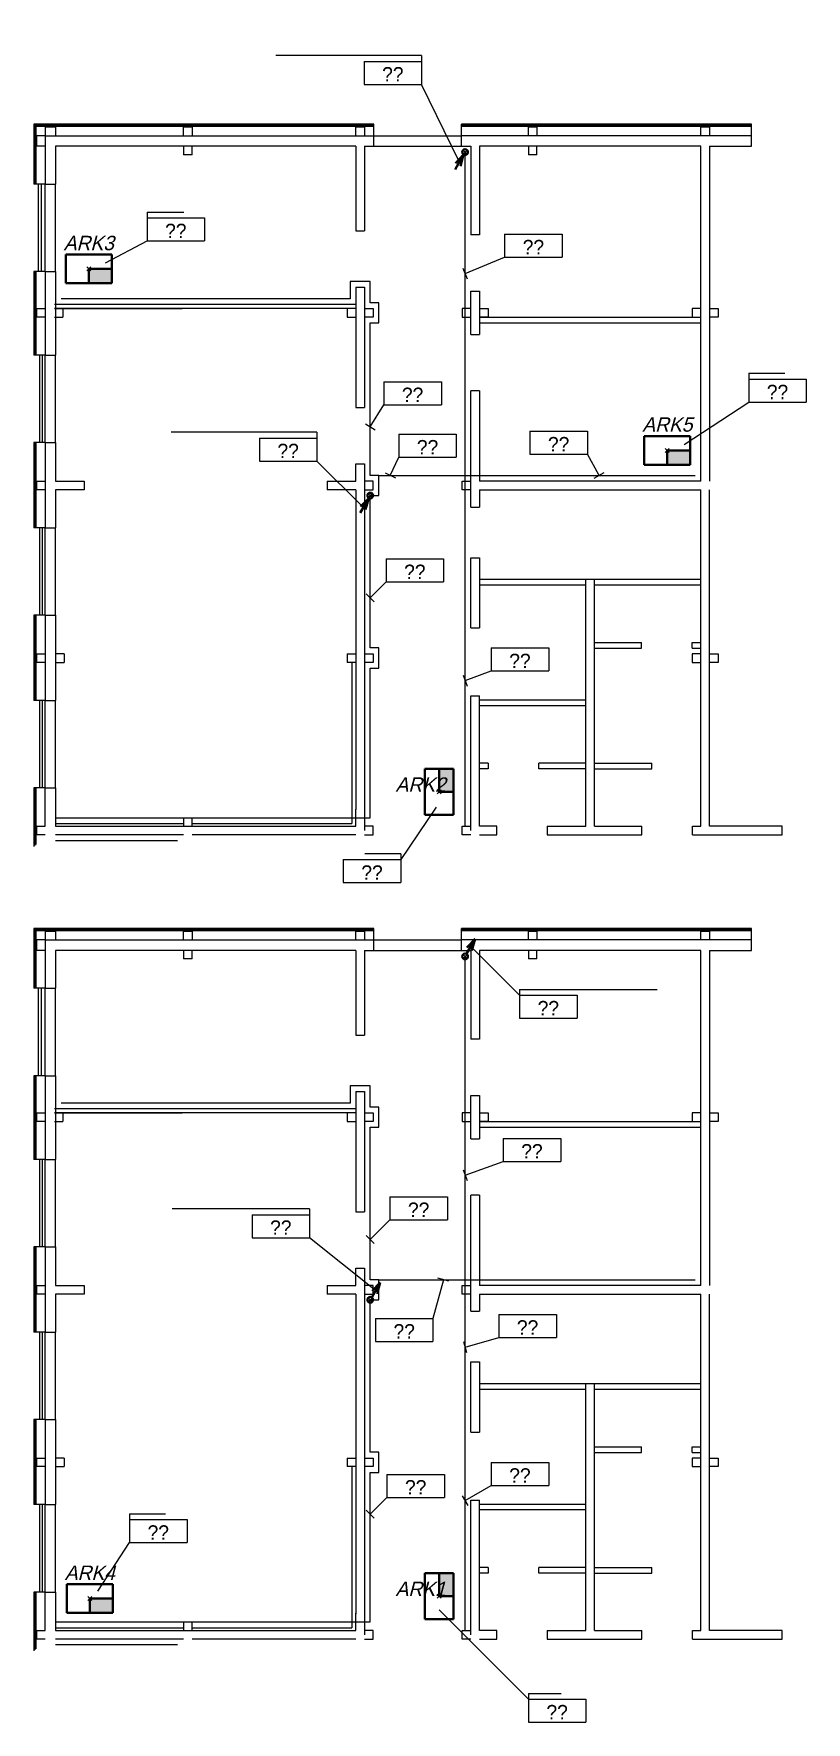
# Model space of a CAD drawing. Extents: x 198 to 332, y -115 to 178.
import ezdxf
from ezdxf.enums import TextEntityAlignment as Align

# ---------------------------------------------------------------- set-up
doc = ezdxf.new("R2010")
doc.units = 0
doc.layers.add('EL_DEVICE', color=1, linetype='Continuous', lineweight=40)
for name, color, linetype in [('EL_DEVICE_NAME', 7, 'Continuous'), ('PLAN', 2, 'Continuous'), ('SYS_PIN', 7, 'Continuous')]:
    doc.layers.add(name, color=color, linetype=linetype)
doc.styles.add('R2_5', font='gewind.shx', dxfattribs={"width": 0.7, "oblique": 12, "height": 2.5})

# ---------------------------------------------------------------- blocks, each defined once
blk = doc.blocks.new('PS_ARK_DEVICE')
at = {"layer": 'EL_DEVICE'}
for p, q in [((-4, 2.5), (4, 2.5)), ((-4, -2.5), (-4, 2.5)), ((0, 0), (0, -2.5)), ((0, 0), (4, 0)), ((4, 2.5), (4, -2.5)), ((4, -2.5), (-4, -2.5))]:
    blk.add_line(p, q, dxfattribs=at)
blk.add_lwpolyline([(0, -1.25, 2.5, 2.5, 0), (4, -1.25, 0, 0, 0)], format="xyseb", dxfattribs=at)
blk = doc.blocks.new('CONNECTOR_SQUARE')
at = {"layer": 'SYS_PIN'}
for p, q in [((-0.35, 0.35), (0.35, -0.35)), ((0.35, 0.35), (-0.35, -0.35))]:
    blk.add_line(p, q, dxfattribs=at)
blk = doc.blocks.new('EL_CABLE_FROMDOWN')
at = {"layer": 'EL_DEVICE'}
for q in [(-1.75, -3.03), (-1.68, -1.92), (-0.82, -2.42)]:
    blk.add_line((-0.25, -0.43), q, dxfattribs=at)
blk.add_circle((0, 0), 0.5, dxfattribs=at)
blk = doc.blocks.new('CONNECTOR_POINT')
at = {"layer": 'SYS_PIN'}
for p, q in [((-0.35, 0.35), (0.35, -0.35)), ((0.35, 0.35), (-0.35, -0.35))]:
    blk.add_line(p, q, dxfattribs=at)
blk = doc.blocks.new('EL_CABLE_UP')
at = {"layer": 'EL_DEVICE'}
for p, q in [((0.25, 0.43), (1.75, 3.03)), ((1.75, 3.03), (0.32, 1.55)), ((1.75, 3.03), (1.18, 1.05))]:
    blk.add_line(p, q, dxfattribs=at)
blk.add_circle((0, 0), 0.5, dxfattribs=at)

msp = doc.modelspace()

# ---------------------------------------------------------------- linework, layer by layer
for p, q in [((265.17, 174.6), (239.79, 174.6)), ((255.17, 173.6), (265.17, 173.6)), ((255.17, 173.6), (255.17, 169.6)), ((265.17, 174.6), (265.17, 173.6)), ((265.17, 173.6), (265.17, 169.6)), ((255.17, 169.6), (265.17, 169.6)), ((271.74, 156.09), (265.17, 169.6)), ((271.74, 156.09), (271.74, 156.09)), ((272.74, 40.62), (272.74, 157.82)), ((272.74, 40.62), (272.74, 157.82)), ((217.42, 147.37), (217.42, 146.37)), ((217.42, 147.37), (223.84, 147.37)), ((217.42, 146.37), (227.42, 146.37)), ((217.42, 146.37), (217.42, 142.37)), ((227.42, 146.37), (227.42, 142.37)), ((210.16, 138.6), (217.42, 142.37)), ((217.42, 142.37), (227.42, 142.37)), ((279.62, 143.56), (289.62, 143.56)), ((279.62, 143.56), (279.62, 139.56)), ((289.62, 143.56), (289.62, 139.56)), ((210.16, 138.6), (210.16, 138.6)), ((272.74, 136.7), (279.62, 139.56)), ((279.62, 139.56), (289.62, 139.56)), ((256.24, 135.32), (252.74, 135.32)), ((252.74, 135.32), (252.74, 132.32)), ((256.24, 131.62), (256.24, 135.32)), ((272.35, 137.62), (273.12, 135.77)), ((252.74, 132.32), (202.49, 132.32)), ((257.74, 131.62), (256.24, 131.62)), ((257.74, 128.12), (257.74, 131.62)), ((256.24, 101.62), (256.24, 128.12)), ((256.24, 128.12), (257.74, 128.12)), ((258.61, 117.88), (268.61, 117.88)), ((258.61, 117.88), (258.61, 113.88)), ((268.61, 117.88), (268.61, 113.88)), ((322.08, 119.37), (322.08, 118.37)), ((322.08, 119.37), (328.35, 119.37)), ((322.08, 118.37), (332.08, 118.37)), ((322.08, 118.37), (322.08, 114.37)), ((332.08, 118.37), (332.08, 114.37)), ((256.24, 110.07), (258.61, 113.88)), ((258.61, 113.88), (268.61, 113.88)), ((310.87, 106.99), (322.08, 114.37)), ((322.08, 114.37), (332.08, 114.37)), ((246.96, 109.12), (221.59, 109.12)), ((246.96, 109.12), (246.96, 108.12)), ((255.39, 110.6), (257.09, 109.54)), ((261.21, 108.77), (271.21, 108.77)), ((261.21, 108.77), (261.21, 104.77)), ((271.21, 108.77), (271.21, 104.77)), ((284.01, 109.3), (294.01, 109.3)), ((284.01, 109.3), (284.01, 105.3)), ((294.01, 109.3), (294.01, 105.3)), ((236.96, 108.12), (246.96, 108.12)), ((236.96, 108.12), (236.96, 104.12)), ((246.96, 108.12), (246.96, 104.12)), ((310.87, 106.99), (310.87, 106.99)), ((236.96, 104.12), (246.96, 104.12)), ((255.04, 96.05), (246.96, 104.12)), ((259.73, 101.62), (261.21, 104.77)), ((261.21, 104.77), (271.21, 104.77)), ((284.01, 105.3), (294.01, 105.3)), ((296.06, 101.62), (294.01, 105.3)), ((257.74, 101.62), (256.24, 101.62)), ((257.74, 98.12), (257.74, 101.62)), ((257.74, 101.62), (312.74, 101.62)), ((258.82, 102.05), (260.63, 101.2)), ((295.18, 101.14), (296.93, 102.11)), ((256.24, 71.62), (256.24, 98.12)), ((256.24, 98.12), (257.74, 98.12)), ((255.04, 96.05), (255.04, 96.05)), ((259, 87.11), (269, 87.11)), ((259, 87.11), (259, 83.11)), ((269, 87.11), (269, 83.11)), ((256.24, 80.35), (259, 83.11)), ((259, 83.11), (269, 83.11)), ((255.53, 81.06), (256.94, 79.64)), ((257.74, 71.62), (256.24, 71.62)), ((257.74, 68.12), (257.74, 71.62)), ((277.28, 71.62), (287.28, 71.62)), ((277.28, 71.62), (277.28, 67.62)), ((287.28, 71.62), (287.28, 67.62)), ((256.24, 42.12), (256.24, 68.12)), ((256.24, 68.12), (257.74, 68.12)), ((272.74, 65.95), (277.28, 67.62)), ((277.28, 67.62), (287.28, 67.62)), ((272.39, 66.89), (273.08, 65.01)), ((201.49, 42.12), (256.24, 42.12)), ((201.49, 42.12), (256.24, 42.12)), ((267.68, 43.93), (261.55, 34.83)), ((267.68, 43.93), (267.68, 43.93)), ((261.55, 35.83), (255.28, 35.83)), ((261.55, 35.83), (261.55, 34.83)), ((251.55, 34.83), (261.55, 34.83)), ((251.55, 34.83), (251.55, 30.83)), ((261.55, 34.83), (261.55, 30.83)), ((251.55, 30.83), (261.55, 30.83)), ((272.74, -99.19), (272.74, 18.01)), ((272.74, -99.19), (272.74, 18.01)), ((273.74, 19.74), (282.22, 11.26)), ((273.74, 19.74), (273.74, 19.74)), ((282.22, 12.26), (282.22, 11.26)), ((282.22, 12.26), (306.14, 12.26)), ((282.22, 11.26), (292.22, 11.26)), ((282.22, 11.26), (282.22, 7.26)), ((292.22, 11.26), (292.22, 7.26)), ((282.22, 7.26), (292.22, 7.26)), ((256.24, -4.49), (252.74, -4.49)), ((252.74, -4.49), (252.74, -7.49)), ((256.24, -8.19), (256.24, -4.49)), ((252.74, -7.49), (202.49, -7.49)), ((257.74, -8.19), (256.24, -8.19)), ((257.74, -11.69), (257.74, -8.19)), ((256.24, -38.19), (256.24, -11.69)), ((256.24, -11.69), (257.74, -11.69)), ((279.37, -13.62), (289.37, -13.62)), ((279.37, -13.62), (279.37, -17.62)), ((289.37, -13.62), (289.37, -17.62)), ((272.4, -19.1), (273.08, -20.97)), ((272.74, -20.04), (279.37, -17.62)), ((279.37, -17.62), (289.37, -17.62)), ((245.68, -25.89), (221.76, -25.89)), ((245.68, -25.89), (245.68, -26.89)), ((259.66, -23.78), (269.66, -23.78)), ((259.66, -23.78), (259.66, -27.78)), ((269.66, -23.78), (269.66, -27.78)), ((235.68, -26.89), (245.68, -26.89)), ((235.68, -26.89), (235.68, -30.89)), ((245.68, -26.89), (245.68, -30.89)), ((256.24, -31.2), (259.66, -27.78)), ((259.66, -27.78), (269.66, -27.78)), ((235.68, -30.89), (245.68, -30.89)), ((257.18, -40.06), (245.68, -30.89)), ((255.53, -30.49), (256.94, -31.9)), ((269.93, -38.45), (267.99, -37.93)), ((257.74, -38.19), (256.24, -38.19)), ((257.18, -40.06), (257.18, -40.06)), ((257.74, -41.69), (257.74, -38.19)), ((257.74, -38.19), (312.74, -38.19)), ((268.96, -38.19), (267.15, -44.92)), ((256.24, -68.19), (256.24, -41.69)), ((256.24, -41.69), (257.74, -41.69)), ((257.15, -44.92), (267.15, -44.92)), ((257.15, -44.92), (257.15, -48.92)), ((267.15, -44.92), (267.15, -48.92)), ((278.61, -44.24), (288.61, -44.24)), ((278.61, -44.24), (278.61, -48.24)), ((288.61, -44.24), (288.61, -48.24)), ((257.15, -48.92), (267.15, -48.92)), ((272.47, -48.94), (273.01, -50.86)), ((272.74, -49.9), (278.61, -48.24)), ((278.61, -48.24), (288.61, -48.24)), ((257.74, -68.19), (256.24, -68.19)), ((257.74, -71.69), (257.74, -68.19)), ((277.28, -69.97), (287.28, -69.97)), ((277.28, -69.97), (277.28, -73.97)), ((287.28, -69.97), (287.28, -73.97)), ((256.24, -97.69), (256.24, -71.69)), ((256.24, -71.69), (257.74, -71.69)), ((259.14, -72.03), (269.14, -72.03)), ((259.14, -72.03), (259.14, -76.03)), ((269.14, -72.03), (269.14, -76.03)), ((256.24, -78.94), (259.14, -76.03)), ((259.14, -76.03), (269.14, -76.03)), ((272.24, -75.74), (273.24, -77.47)), ((272.74, -76.6), (277.28, -73.97)), ((277.28, -73.97), (287.28, -73.97)), ((214.37, -78.89), (214.37, -79.89)), ((214.37, -78.89), (220.64, -78.89)), ((255.53, -78.23), (256.94, -79.64)), ((214.37, -79.89), (224.37, -79.89)), ((214.37, -79.89), (214.37, -83.89)), ((224.37, -79.89), (224.37, -83.89)), ((208.86, -92.36), (214.37, -83.89)), ((214.37, -83.89), (224.37, -83.89)), ((208.86, -92.36), (208.86, -92.36)), ((268.2, -95.57), (283.75, -111.12)), ((268.2, -95.57), (268.2, -95.57)), ((201.49, -97.69), (256.24, -97.69)), ((201.49, -97.69), (256.24, -97.69)), ((283.75, -110.12), (283.75, -111.12)), ((283.75, -110.12), (289.44, -110.12)), ((283.75, -111.12), (293.75, -111.12)), ((283.75, -111.12), (283.75, -115.12)), ((293.75, -111.12), (293.75, -115.12)), ((283.75, -115.12), (293.75, -115.12))]:
    msp.add_line(p, q)
at = {"layer": 'PLAN'}
for p, q in [((253.74, 162.65), (197.71, 162.65)), ((197.71, 162.65), (197.71, 152.27)), ((253.74, 162.46), (197.9, 162.46)), ((197.9, 162.46), (197.9, 152.27)), ((253.74, 162.27), (198.09, 162.27)), ((198.09, 162.27), (198.09, 152.27)), ((256.89, 162.65), (198.19, 162.65)), ((256.89, 162.46), (198.19, 162.46)), ((256.89, 162.27), (198.19, 162.27)), ((199.69, 162.27), (199.69, 160.67)), ((201.49, 162.17), (199.69, 162.17)), ((201.49, 162.27), (201.49, 160.67)), ((223.74, 160.67), (223.74, 162.17)), ((225.24, 162.17), (223.74, 162.17)), ((225.24, 162.17), (225.24, 160.67)), ((253.74, 160.67), (253.74, 162.17)), ((255.24, 162.17), (253.74, 162.17)), ((255.24, 162.17), (255.24, 160.7)), ((256.89, 160.67), (256.89, 162.65)), ((322.54, 162.65), (272.09, 162.65)), ((272.09, 160.67), (272.09, 162.65)), ((322.54, 162.46), (272.09, 162.46)), ((322.54, 162.27), (272.09, 162.27)), ((283.74, 160.67), (283.74, 162.17)), ((285.24, 162.17), (283.74, 162.17)), ((285.24, 162.17), (285.24, 160.67)), ((313.74, 160.67), (313.74, 162.17)), ((313.74, 160.7), (313.74, 162.17)), ((313.74, 160.67), (313.74, 162.17)), ((313.74, 160.67), (313.74, 162.17)), ((313.74, 160.7), (313.74, 162.17)), ((315.24, 162.17), (313.74, 162.17)), ((315.24, 162.17), (315.24, 160.67)), ((322.54, 160.67), (322.54, 162.65)), ((199.69, 160.67), (198.19, 160.67)), ((198.19, 160.67), (198.19, 158.87)), ((199.69, 158.87), (198.19, 158.87)), ((199.69, 160.67), (256.89, 160.67)), ((199.69, 160.67), (199.69, 152.27)), ((201.49, 158.87), (201.49, 152.27)), ((253.74, 158.87), (201.49, 158.87)), ((223.74, 158.86), (223.74, 157.37)), ((225.24, 157.37), (225.24, 158.86)), ((253.74, 158.87), (253.74, 144.12)), ((255.24, 158.87), (255.24, 144.12)), ((255.24, 158.87), (256.89, 158.87)), ((256.89, 160.67), (272.09, 160.67)), ((256.89, 158.87), (256.89, 160.67)), ((256.89, 158.87), (272.09, 158.87)), ((322.54, 160.67), (272.09, 160.67)), ((272.09, 158.87), (272.09, 160.67)), ((272.09, 158.87), (273.74, 158.87)), ((273.74, 158.87), (273.74, 143.42)), ((275.24, 158.87), (275.24, 143.42)), ((313.74, 158.87), (275.24, 158.87)), ((283.74, 158.87), (283.74, 157.37)), ((285.24, 157.37), (285.24, 158.87)), ((313.74, 100.62), (313.74, 158.87)), ((315.24, 158.87), (322.54, 158.87)), ((315.24, 158.87), (315.24, 100.62)), ((322.54, 158.87), (322.54, 160.67)), ((225.24, 157.37), (223.74, 157.37)), ((285.24, 157.37), (283.74, 157.37)), ((199.69, 152.27), (197.71, 152.27)), ((198.49, 152.27), (198.49, 137.07)), ((198.99, 152.27), (198.99, 137.07)), ((199.69, 152.27), (201.49, 152.27)), ((199.69, 137.01), (199.69, 152.21)), ((201.49, 137.01), (201.49, 152.21)), ((253.74, 144.12), (255.24, 144.12)), ((275.24, 143.42), (273.74, 143.42)), ((197.71, 137.07), (197.71, 122.52)), ((199.69, 137.07), (197.71, 137.07)), ((197.9, 137.07), (197.9, 122.52)), ((198.09, 137.07), (198.09, 122.52)), ((199.69, 137.07), (199.69, 122.52)), ((199.69, 137.07), (201.49, 137.07)), ((201.49, 137.07), (201.49, 122.52)), ((253.74, 134.32), (255.24, 134.32)), ((253.74, 134.32), (253.74, 113.42)), ((255.24, 134.32), (255.24, 113.42)), ((273.74, 133.62), (275.24, 133.62)), ((273.74, 126.12), (273.74, 133.62)), ((275.24, 133.62), (275.24, 126.12)), ((198.19, 130.62), (199.69, 130.62)), ((198.19, 130.62), (198.19, 129.12)), ((253.74, 131.32), (201.29, 131.32)), ((201.29, 130.62), (223.54, 130.62)), ((253.74, 130.62), (201.29, 130.62)), ((202.79, 130.62), (202.79, 129.12)), ((253.74, 130.62), (252.24, 130.62)), ((252.24, 130.62), (252.24, 129.12)), ((255.24, 130.62), (256.74, 130.62)), ((256.74, 130.62), (256.74, 129.12)), ((273.74, 130.62), (272.24, 130.62)), ((272.24, 130.62), (272.24, 129.12)), ((275.24, 130.62), (276.74, 130.62)), ((276.74, 130.62), (276.74, 129.12)), ((313.74, 130.62), (312.24, 130.62)), ((312.24, 130.62), (312.24, 129.12)), ((315.24, 130.62), (316.74, 130.62)), ((316.74, 130.62), (316.74, 129.12)), ((199.69, 129.12), (198.19, 129.12)), ((201.29, 129.12), (202.79, 129.12)), ((252.24, 129.12), (253.74, 129.12)), ((256.74, 129.12), (255.24, 129.12)), ((272.24, 129.12), (273.74, 129.12)), ((276.74, 129.12), (275.24, 129.12)), ((275.33, 129.12), (313.74, 129.12)), ((275.33, 128.16), (313.74, 128.16)), ((312.24, 129.12), (313.74, 129.12)), ((316.74, 129.12), (315.24, 129.12)), ((273.74, 126.12), (275.24, 126.12)), ((199.69, 122.52), (197.71, 122.52)), ((198.7, 122.52), (198.7, 107.32)), ((199.2, 122.52), (199.2, 107.32)), ((199.69, 122.52), (201.49, 122.52)), ((199.69, 107.32), (199.69, 122.52)), ((201.49, 107.32), (201.49, 122.52)), ((273.74, 96.12), (273.74, 116.32)), ((275.24, 116.32), (273.74, 116.32)), ((275.24, 116.32), (275.24, 100.62)), ((253.74, 113.42), (255.24, 113.42)), ((197.71, 107.32), (197.71, 92.52)), ((199.69, 107.32), (197.71, 107.32)), ((197.9, 107.32), (197.9, 92.52)), ((198.09, 107.32), (198.09, 92.52)), ((199.69, 107.32), (199.69, 92.52)), ((199.69, 107.32), (201.49, 107.32)), ((201.49, 107.32), (201.49, 100.62)), ((253.74, 100.62), (253.74, 103.62)), ((253.74, 103.62), (255.24, 103.62)), ((255.24, 103.62), (255.24, 99.87)), ((198.19, 100.62), (199.69, 100.62)), ((198.19, 100.62), (198.19, 99.12)), ((201.49, 100.62), (206.49, 100.62)), ((206.49, 100.62), (206.49, 99.12)), ((248.74, 100.62), (248.74, 99.12)), ((248.74, 100.62), (253.74, 100.62)), ((256.74, 100.62), (255.24, 100.62)), ((255.24, 99.87), (255.24, 43.56)), ((256.74, 99.12), (256.74, 100.62)), ((272.24, 99.12), (272.24, 100.62)), ((272.24, 100.62), (273.74, 100.62)), ((313.74, 100.62), (275.24, 100.62)), ((199.69, 99.12), (198.19, 99.12)), ((201.49, 99.12), (201.49, 92.52)), ((206.49, 99.12), (201.49, 99.12)), ((253.74, 99.12), (248.74, 99.12)), ((253.74, 99.12), (253.74, 43.56)), ((255.24, 99.12), (256.74, 99.12)), ((273.74, 99.12), (272.24, 99.12)), ((275.24, 99.12), (275.24, 96.12)), ((275.24, 99.12), (313.74, 99.12)), ((313.74, 40.62), (313.74, 99.12)), ((315.24, 40.62), (315.24, 99.12)), ((273.74, 96.12), (275.24, 96.12)), ((199.69, 92.52), (197.71, 92.52)), ((198.7, 92.52), (198.7, 77.32)), ((199.2, 92.52), (199.2, 77.32)), ((199.69, 77.32), (199.69, 92.52)), ((199.69, 92.52), (201.49, 92.52)), ((201.49, 77.32), (201.49, 92.52)), ((273.74, 75.12), (273.74, 87.32)), ((273.74, 87.32), (275.24, 87.32)), ((275.24, 87.32), (275.24, 75.12)), ((313.74, 83.51), (275.24, 83.51)), ((293.74, 82.55), (275.24, 82.55)), ((293.74, 40.62), (293.74, 83.51)), ((295.24, 40.62), (295.24, 83.51)), ((313.74, 82.55), (295.24, 82.55)), ((197.71, 77.32), (197.71, 62.52)), ((199.69, 77.32), (197.71, 77.32)), ((197.9, 77.32), (197.9, 62.52)), ((198.09, 77.32), (198.09, 62.52)), ((199.69, 77.32), (201.49, 77.32)), ((199.69, 77.32), (199.69, 62.52)), ((201.49, 77.32), (201.49, 62.52)), ((273.74, 75.12), (275.24, 75.12)), ((198.19, 70.62), (198.19, 69.12)), ((198.19, 70.62), (199.69, 70.62)), ((202.99, 70.62), (201.49, 70.62)), ((202.99, 70.62), (202.99, 69.12)), ((252.24, 70.62), (252.24, 69.12)), ((252.24, 70.62), (253.74, 70.62)), ((255.24, 70.62), (256.74, 70.62)), ((256.74, 70.62), (256.74, 69.12)), ((295.24, 72.55), (303.44, 72.55)), ((295.24, 71.59), (303.44, 71.59)), ((303.44, 71.59), (303.44, 72.55)), ((312.24, 71.59), (312.24, 72.55)), ((312.24, 72.55), (313.74, 72.55)), ((312.24, 71.59), (313.74, 71.59)), ((313.74, 70.62), (312.24, 70.62)), ((312.24, 70.62), (312.24, 69.12)), ((315.24, 70.62), (316.74, 70.62)), ((316.74, 70.62), (316.74, 69.12)), ((199.69, 69.12), (198.19, 69.12)), ((201.49, 69.12), (202.99, 69.12)), ((253.74, 69.12), (252.24, 69.12)), ((253.04, 69.12), (253.04, 41.12)), ((256.74, 69.12), (255.24, 69.12)), ((312.24, 69.12), (313.74, 69.12)), ((316.74, 69.12), (315.24, 69.12)), ((199.69, 62.52), (197.71, 62.52)), ((198.7, 62.52), (198.7, 47.32)), ((199.2, 62.52), (199.2, 47.32)), ((199.69, 62.52), (201.49, 62.52)), ((199.69, 47.32), (199.69, 62.52)), ((201.49, 47.32), (201.49, 62.52)), ((273.74, 63.32), (275.24, 63.32)), ((273.74, 62.32), (273.74, 63.32)), ((273.74, 39.87), (273.74, 62.32)), ((275.24, 40.62), (275.24, 63.32)), ((293.74, 62.55), (275.24, 62.55)), ((293.74, 61.59), (275.24, 61.59)), ((276.74, 51.59), (275.24, 51.59)), ((276.74, 50.63), (275.24, 50.63)), ((276.74, 51.59), (276.74, 50.63)), ((285.54, 50.63), (285.54, 51.59)), ((293.74, 51.59), (285.54, 51.59)), ((293.74, 50.63), (285.54, 50.63)), ((295.24, 51.59), (305.24, 51.59)), ((295.24, 50.63), (305.24, 50.63)), ((305.24, 50.63), (305.24, 51.59)), ((197.71, 47.32), (197.71, 37.09)), ((199.69, 47.32), (197.71, 47.32)), ((197.9, 47.32), (197.9, 37.28)), ((198.09, 47.32), (198.09, 37.47)), ((198.09, 47.32), (198.09, 39.87)), ((199.69, 40.62), (199.69, 47.32)), ((199.69, 47.32), (201.49, 47.32)), ((201.49, 47.32), (201.49, 40.62)), ((201.49, 41.12), (223.74, 41.12)), ((223.74, 42.12), (225.24, 42.12)), ((223.74, 42.12), (223.74, 40.62)), ((225.24, 40.62), (225.24, 42.12)), ((225.24, 41.12), (253.04, 41.12)), ((253.74, 40.62), (253.74, 43.62)), ((255.24, 43.62), (255.24, 39.87)), ((198.09, 39.87), (198.19, 39.87)), ((198.09, 39.87), (198.09, 37.47)), ((198.19, 39.87), (198.19, 40.62)), ((198.19, 40.62), (199.69, 40.62)), ((198.19, 40.62), (199.69, 40.62)), ((198.19, 40.62), (198.19, 39.07)), ((198.19, 39.12), (198.19, 39.87)), ((199.69, 39.12), (198.19, 39.12)), ((199.69, 39.12), (198.19, 39.12)), ((201.49, 40.62), (253.74, 40.62)), ((223.74, 39.12), (201.49, 39.12)), ((253.74, 39.12), (225.24, 39.12)), ((256.74, 40.62), (255.24, 40.62)), ((255.24, 39.12), (256.74, 39.12)), ((256.74, 39.12), (256.74, 40.62)), ((272.24, 39.12), (272.24, 40.62)), ((272.24, 40.62), (273.74, 40.62)), ((273.74, 39.12), (272.24, 39.12)), ((278.24, 40.62), (275.24, 40.62)), ((275.24, 39.12), (278.24, 39.12)), ((275.28, 39.12), (278.24, 39.12)), ((278.24, 39.12), (278.24, 40.62)), ((287.04, 40.62), (287.04, 39.12)), ((287.04, 40.62), (293.74, 40.62)), ((287.04, 39.12), (303.48, 39.12)), ((292.28, 40.62), (293.74, 40.62)), ((295.24, 40.62), (303.48, 40.62)), ((303.48, 39.12), (303.48, 40.62)), ((312.28, 40.62), (313.74, 40.62)), ((312.28, 39.12), (312.28, 40.62)), ((312.28, 39.12), (327.92, 39.12)), ((327.92, 40.62), (315.24, 40.63)), ((327.92, 39.12), (327.92, 40.62)), ((222.74, 38.12), (201.49, 38.12)), ((253.74, 22.84), (197.71, 22.84)), ((197.71, 22.84), (197.71, 12.46)), ((253.74, 22.65), (197.9, 22.65)), ((197.9, 22.65), (197.9, 12.46)), ((253.74, 22.46), (198.09, 22.46)), ((198.09, 22.46), (198.09, 12.46)), ((256.89, 22.84), (198.19, 22.84)), ((256.89, 22.65), (198.19, 22.65)), ((256.89, 22.46), (198.19, 22.46)), ((199.69, 20.86), (198.19, 20.86)), ((198.19, 20.86), (198.19, 19.06)), ((199.69, 22.46), (199.69, 20.86)), ((201.49, 22.36), (199.69, 22.36)), ((199.69, 20.86), (256.89, 20.86)), ((199.69, 20.86), (199.69, 12.46)), ((201.49, 22.46), (201.49, 20.86)), ((223.74, 20.86), (223.74, 22.36)), ((225.24, 22.36), (223.74, 22.36)), ((225.24, 22.36), (225.24, 20.86)), ((253.74, 20.86), (253.74, 22.36)), ((255.24, 22.36), (253.74, 22.36)), ((255.24, 22.36), (255.24, 20.89)), ((256.89, 20.86), (256.89, 22.84)), ((256.89, 20.86), (272.09, 20.86)), ((256.89, 19.06), (256.89, 20.86)), ((322.54, 22.84), (272.09, 22.84)), ((272.09, 20.86), (272.09, 22.84)), ((322.54, 22.65), (272.09, 22.65)), ((322.54, 22.46), (272.09, 22.46)), ((322.54, 20.86), (272.09, 20.86)), ((272.09, 19.06), (272.09, 20.86)), ((283.74, 20.86), (283.74, 22.36)), ((285.24, 22.36), (283.74, 22.36)), ((285.24, 22.36), (285.24, 20.86)), ((313.74, 20.86), (313.74, 22.36)), ((313.74, 20.89), (313.74, 22.36)), ((313.74, 20.86), (313.74, 22.36)), ((313.74, 20.86), (313.74, 22.36)), ((313.74, 20.89), (313.74, 22.36)), ((315.24, 22.36), (313.74, 22.36)), ((315.24, 22.36), (315.24, 20.86)), ((322.54, 20.86), (322.54, 22.84)), ((322.54, 19.06), (322.54, 20.86)), ((199.69, 19.06), (198.19, 19.06)), ((201.49, 19.06), (201.49, 12.46)), ((253.74, 19.06), (201.49, 19.06)), ((223.74, 19.05), (223.74, 17.56)), ((225.24, 17.56), (225.24, 19.05)), ((253.74, 19.06), (253.74, 4.31)), ((255.24, 19.06), (255.24, 4.31)), ((255.24, 19.06), (256.89, 19.06)), ((256.89, 19.06), (272.09, 19.06)), ((272.09, 19.06), (273.74, 19.06)), ((273.74, 19.06), (273.74, 3.61)), ((275.24, 19.06), (275.24, 3.61)), ((313.74, 19.06), (275.24, 19.06)), ((283.74, 19.06), (283.74, 17.56)), ((285.24, 17.56), (285.24, 19.06)), ((313.74, -39.19), (313.74, 19.06)), ((315.24, 19.06), (322.54, 19.06)), ((315.24, 19.06), (315.24, -39.19)), ((225.24, 17.56), (223.74, 17.56)), ((285.24, 17.56), (283.74, 17.56)), ((199.69, 12.46), (197.71, 12.46)), ((198.49, 12.46), (198.49, -2.74)), ((198.99, 12.46), (198.99, -2.74)), ((199.69, 12.46), (201.49, 12.46)), ((199.69, -2.8), (199.69, 12.4)), ((201.49, -2.8), (201.49, 12.4)), ((253.74, 4.31), (255.24, 4.31)), ((275.24, 3.61), (273.74, 3.61)), ((197.71, -2.74), (197.71, -17.29)), ((199.69, -2.74), (197.71, -2.74)), ((197.9, -2.74), (197.9, -17.29)), ((198.09, -2.74), (198.09, -17.29)), ((199.69, -2.74), (199.69, -17.29)), ((199.69, -2.74), (201.49, -2.74)), ((201.49, -2.74), (201.49, -17.29)), ((253.74, -5.49), (255.24, -5.49)), ((253.74, -5.49), (253.74, -26.39)), ((255.24, -5.49), (255.24, -26.39)), ((253.74, -8.49), (201.29, -8.49)), ((273.74, -6.19), (275.24, -6.19)), ((273.74, -13.69), (273.74, -6.19)), ((275.24, -6.19), (275.24, -13.69)), ((198.19, -9.19), (199.69, -9.19)), ((198.19, -9.19), (198.19, -10.69)), ((199.69, -10.69), (198.19, -10.69)), ((201.29, -9.19), (223.54, -9.19)), ((253.74, -9.19), (201.29, -9.19)), ((201.29, -10.69), (202.79, -10.69)), ((202.79, -9.19), (202.79, -10.69)), ((253.74, -9.19), (252.24, -9.19)), ((252.24, -9.19), (252.24, -10.69)), ((252.24, -10.69), (253.74, -10.69)), ((255.24, -9.19), (256.74, -9.19)), ((256.74, -10.69), (255.24, -10.69)), ((256.74, -9.19), (256.74, -10.69)), ((273.74, -9.19), (272.24, -9.19)), ((272.24, -9.19), (272.24, -10.69)), ((272.24, -10.69), (273.74, -10.69)), ((275.24, -9.19), (276.74, -9.19)), ((276.74, -10.69), (275.24, -10.69)), ((275.33, -10.69), (313.74, -10.69)), ((275.33, -11.65), (313.74, -11.65)), ((276.74, -9.19), (276.74, -10.69)), ((313.74, -9.19), (312.24, -9.19)), ((312.24, -9.19), (312.24, -10.69)), ((312.24, -10.69), (313.74, -10.69)), ((315.24, -9.19), (316.74, -9.19)), ((316.74, -10.69), (315.24, -10.69)), ((316.74, -9.19), (316.74, -10.69)), ((273.74, -13.69), (275.24, -13.69)), ((199.69, -17.29), (197.71, -17.29)), ((198.7, -17.29), (198.7, -32.49)), ((199.2, -17.29), (199.2, -32.49)), ((199.69, -17.29), (201.49, -17.29)), ((199.69, -32.49), (199.69, -17.29)), ((201.49, -32.49), (201.49, -17.29)), ((253.74, -26.39), (255.24, -26.39)), ((273.74, -43.69), (273.74, -23.49)), ((275.24, -23.49), (273.74, -23.49)), ((275.24, -23.49), (275.24, -39.19)), ((197.71, -32.49), (197.71, -47.29)), ((199.69, -32.49), (197.71, -32.49)), ((197.9, -32.49), (197.9, -47.29)), ((198.09, -32.49), (198.09, -47.29)), ((199.69, -32.49), (199.69, -47.29)), ((199.69, -32.49), (201.49, -32.49)), ((201.49, -32.49), (201.49, -39.19)), ((253.74, -39.19), (253.74, -36.19)), ((253.74, -36.19), (255.24, -36.19)), ((255.24, -36.19), (255.24, -39.94)), ((198.19, -39.19), (199.69, -39.19)), ((198.19, -39.19), (198.19, -40.69)), ((199.69, -40.69), (198.19, -40.69)), ((201.49, -39.19), (206.49, -39.19)), ((201.49, -40.69), (201.49, -47.29)), ((206.49, -40.69), (201.49, -40.69)), ((206.49, -39.19), (206.49, -40.69)), ((248.74, -39.19), (248.74, -40.69)), ((248.74, -39.19), (253.74, -39.19)), ((253.74, -40.69), (248.74, -40.69)), ((253.74, -40.69), (253.74, -96.25)), ((256.74, -39.19), (255.24, -39.19)), ((255.24, -39.94), (255.24, -96.25)), ((255.24, -40.69), (256.74, -40.69)), ((256.74, -40.69), (256.74, -39.19)), ((272.24, -40.69), (272.24, -39.19)), ((272.24, -39.19), (273.74, -39.19)), ((273.74, -40.69), (272.24, -40.69)), ((313.74, -39.19), (275.24, -39.19)), ((275.24, -40.69), (275.24, -43.69)), ((275.24, -40.69), (313.74, -40.69)), ((313.74, -99.19), (313.74, -40.69)), ((315.24, -99.19), (315.24, -40.69)), ((273.74, -43.69), (275.24, -43.69)), ((199.69, -47.29), (197.71, -47.29)), ((198.7, -47.29), (198.7, -62.49)), ((199.2, -47.29), (199.2, -62.49)), ((199.69, -62.49), (199.69, -47.29)), ((199.69, -47.29), (201.49, -47.29)), ((201.49, -62.49), (201.49, -47.29)), ((273.74, -64.69), (273.74, -52.49)), ((273.74, -52.49), (275.24, -52.49)), ((275.24, -52.49), (275.24, -64.69)), ((313.74, -56.3), (275.24, -56.3)), ((293.74, -57.26), (275.24, -57.26)), ((293.74, -99.19), (293.74, -56.3)), ((295.24, -99.19), (295.24, -56.3)), ((313.74, -57.26), (295.24, -57.26)), ((197.71, -62.49), (197.71, -77.29)), ((199.69, -62.49), (197.71, -62.49)), ((197.9, -62.49), (197.9, -77.29)), ((198.09, -62.49), (198.09, -77.29)), ((199.69, -62.49), (201.49, -62.49)), ((199.69, -62.49), (199.69, -77.29)), ((201.49, -62.49), (201.49, -77.29)), ((273.74, -64.69), (275.24, -64.69)), ((295.24, -67.26), (303.44, -67.26)), ((303.44, -68.22), (303.44, -67.26)), ((312.24, -68.22), (312.24, -67.26)), ((312.24, -67.26), (313.74, -67.26)), ((198.19, -69.19), (198.19, -70.69)), ((198.19, -69.19), (199.69, -69.19)), ((202.99, -69.19), (201.49, -69.19)), ((202.99, -69.19), (202.99, -70.69)), ((252.24, -69.19), (252.24, -70.69)), ((252.24, -69.19), (253.74, -69.19)), ((255.24, -69.19), (256.74, -69.19)), ((256.74, -69.19), (256.74, -70.69)), ((295.24, -68.22), (303.44, -68.22)), ((312.24, -68.22), (313.74, -68.22)), ((313.74, -69.19), (312.24, -69.19)), ((312.24, -69.19), (312.24, -70.69)), ((315.24, -69.19), (316.74, -69.19)), ((316.74, -69.19), (316.74, -70.69)), ((199.69, -70.69), (198.19, -70.69)), ((201.49, -70.69), (202.99, -70.69)), ((253.74, -70.69), (252.24, -70.69)), ((253.04, -70.69), (253.04, -98.69)), ((256.74, -70.69), (255.24, -70.69)), ((312.24, -70.69), (313.74, -70.69)), ((316.74, -70.69), (315.24, -70.69)), ((199.69, -77.29), (197.71, -77.29)), ((198.7, -77.29), (198.7, -92.49)), ((199.2, -77.29), (199.2, -92.49)), ((199.69, -77.29), (201.49, -77.29)), ((199.69, -92.49), (199.69, -77.29)), ((201.49, -92.49), (201.49, -77.29)), ((273.74, -76.49), (275.24, -76.49)), ((273.74, -77.49), (273.74, -76.49)), ((273.74, -99.94), (273.74, -77.49)), ((275.24, -99.19), (275.24, -76.49)), ((293.74, -77.26), (275.24, -77.26)), ((293.74, -78.22), (275.24, -78.22)), ((276.74, -88.22), (275.24, -88.22)), ((276.74, -89.18), (275.24, -89.18)), ((276.74, -88.22), (276.74, -89.18)), ((285.54, -89.18), (285.54, -88.22)), ((293.74, -88.22), (285.54, -88.22)), ((293.74, -89.18), (285.54, -89.18)), ((295.24, -88.22), (305.24, -88.22)), ((295.24, -89.18), (305.24, -89.18)), ((305.24, -89.18), (305.24, -88.22)), ((197.71, -92.49), (197.71, -102.72)), ((199.69, -92.49), (197.71, -92.49)), ((197.9, -92.49), (197.9, -102.53)), ((198.09, -92.49), (198.09, -102.34)), ((198.09, -92.49), (198.09, -99.94)), ((199.69, -99.19), (199.69, -92.49)), ((199.69, -92.49), (201.49, -92.49)), ((201.49, -92.49), (201.49, -99.19)), ((253.74, -99.19), (253.74, -96.19)), ((255.24, -96.19), (255.24, -99.94)), ((198.19, -99.94), (198.19, -99.19)), ((198.19, -99.19), (199.69, -99.19)), ((198.19, -99.19), (199.69, -99.19)), ((198.19, -99.19), (198.19, -100.74)), ((201.49, -98.69), (223.74, -98.69)), ((201.49, -99.19), (253.74, -99.19)), ((223.74, -97.69), (225.24, -97.69)), ((223.74, -97.69), (223.74, -99.19)), ((225.24, -99.19), (225.24, -97.69)), ((225.24, -98.69), (253.04, -98.69)), ((256.74, -99.19), (255.24, -99.19)), ((256.74, -100.69), (256.74, -99.19)), ((272.24, -100.69), (272.24, -99.19)), ((272.24, -99.19), (273.74, -99.19)), ((278.24, -99.19), (275.24, -99.19)), ((278.24, -100.69), (278.24, -99.19)), ((287.04, -99.19), (287.04, -100.69)), ((287.04, -99.19), (293.74, -99.19)), ((292.28, -99.19), (293.74, -99.19)), ((295.24, -99.19), (303.48, -99.19)), ((303.48, -100.69), (303.48, -99.19)), ((312.28, -99.19), (313.74, -99.19)), ((312.28, -100.69), (312.28, -99.19)), ((327.92, -99.19), (315.24, -99.18)), ((327.92, -100.69), (327.92, -99.19)), ((198.09, -99.94), (198.19, -99.94)), ((198.09, -99.94), (198.09, -102.34)), ((198.19, -100.69), (198.19, -99.94)), ((199.69, -100.69), (198.19, -100.69)), ((199.69, -100.69), (198.19, -100.69)), ((223.74, -100.69), (201.49, -100.69)), ((222.74, -101.69), (201.49, -101.69)), ((253.74, -100.69), (225.24, -100.69)), ((255.24, -100.69), (256.74, -100.69)), ((273.74, -100.69), (272.24, -100.69)), ((275.24, -100.69), (278.24, -100.69)), ((275.28, -100.69), (278.24, -100.69)), ((287.04, -100.69), (303.48, -100.69)), ((312.28, -100.69), (327.92, -100.69))]:
    msp.add_line(p, q, dxfattribs=at)

# ---------------------------------------------------------------- block references
for name, p in [('EL_CABLE_FROMDOWN', (272.74, 157.82)), ('PS_ARK_DEVICE', (207.28, 137.52)), ('CONNECTOR_SQUARE', (207.28, 137.52)), ('PS_ARK_DEVICE', (307.91, 105.97)), ('CONNECTOR_SQUARE', (307.91, 105.97)), ('EL_CABLE_FROMDOWN', (256.24, 98.12)), ('CONNECTOR_SQUARE', (268.24, 46.62)), ('EL_CABLE_UP', (272.74, 18.01)), ('EL_CABLE_UP', (256.24, -41.69)), ('PS_ARK_DEVICE', (207.46, -93.63)), ('CONNECTOR_SQUARE', (207.46, -93.63)), ('CONNECTOR_SQUARE', (268.24, -93.19))]:
    msp.add_blockref(name, p)
at = {"rotation": 90}
for p in [(268.24, 46.62), (268.24, -93.19)]:
    msp.add_blockref('PS_ARK_DEVICE', p, dxfattribs=at)
at = {"layer": 'EL_DEVICE'}
for p in [(272.74, 157.82), (256.24, 98.12), (272.74, 18.01), (256.24, -41.69)]:
    msp.add_blockref('CONNECTOR_POINT', p, dxfattribs=at)

# ---------------------------------------------------------------- texts
at = {"char_height": 2.5, "attachment_point": 2, "line_spacing_factor": 0.96}
for insert in [(260.17, 172.6), (222.42, 145.37), (284.62, 142.56), (327.08, 117.37), (263.61, 116.88), (241.96, 107.12), (266.21, 107.77), (289.01, 108.3), (264, 86.11), (282.28, 70.62), (256.55, 33.83), (287.22, 10.26), (284.37, -14.62), (264.66, -24.78), (240.68, -27.89), (262.15, -45.92), (283.61, -45.24), (264.14, -73.03), (282.28, -70.97), (219.37, -80.89), (288.75, -112.12)]:
    msp.add_mtext('??', dxfattribs=dict(at, insert=insert))
at = {"layer": 'EL_DEVICE_NAME', "style": 'R2_5', "oblique": 15}
for s, p in [('ARK3', (207.28, 140.77)), ('ARK5', (307.91, 109.22)), ('ARK2', (264.99, 46.62)), ('ARK4', (207.46, -90.38)), ('ARK1', (264.99, -93.19))]:
    msp.add_text(s, height=2.5, dxfattribs=at).set_placement(p, align=Align.CENTER)

doc.saveas('drawing.dxf')
